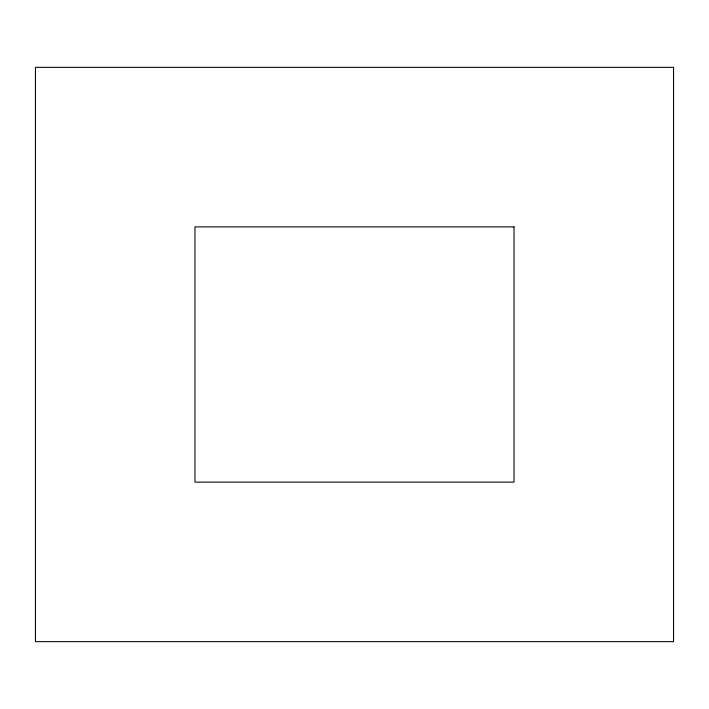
<?xml version="1.0" encoding="UTF-8"?>
<svg xmlns="http://www.w3.org/2000/svg" width="709" height="709" viewBox="0 0 709 709"><rect width="100%" height="100%" fill="white"/><g stroke="black" fill="none" stroke-linecap="round" stroke-linejoin="round"><path stroke-width="1.06" d="M673.55 67.355L35.45 67.355L35.45 641.645L673.55 641.645L673.55 67.355M514.025 226.88L194.975 226.88L194.975 482.12L514.025 482.12L514.025 226.88"/></g></svg>
